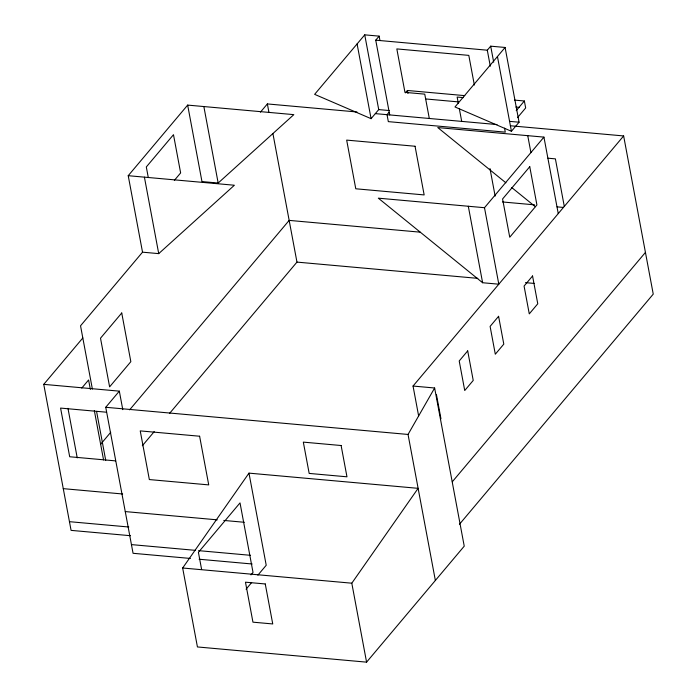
<?xml version="1.0" encoding="UTF-8"?>
<svg xmlns="http://www.w3.org/2000/svg" width="697" height="697" viewBox="0 0 697 697"><rect width="100%" height="100%" fill="white"/><g stroke="black" fill="none" stroke-linecap="round" stroke-linejoin="round"><path stroke-width="1.05" d="M435.364 580.462L408.041 434.449L434.632 387.994L413.042 386.051L418.636 415.97M182.658 568.003L248.977 473.132L418.122 488.336L351.802 583.197L366.578 662.15L197.434 646.947L182.658 568.003L351.802 583.197M92.379 389.048L80.538 325.795L142.528 252.175L128.222 175.696L187.659 105.099L293.829 114.639L218.17 183.041L201.973 181.586L187.659 105.099M174.363 180.375L180.636 172.934L173.483 134.687L146.309 166.958L148.295 177.587M260.408 112.191L267.369 103.931L356.977 111.982M130.461 535.705L71.077 530.373L43.754 384.352L82.821 337.967M364.74 34.85L314.635 94.348L371.083 118.673L378.724 109.595L364.74 34.85L379.133 36.139L379.935 40.417M81.749 388.098L88.597 379.961L90.375 389.449M389.719 114.927L375.735 40.173L379.133 36.139M190.438 558.454L133.066 553.296L105.744 407.283L119.326 391.148L43.754 384.352M100.638 444.277L110.736 432.288M129.625 409.853L289.159 220.391L420.195 232.162M389.065 112.261L387.027 114.683L388.325 121.635L505.281 132.142L504.541 128.17M405.366 92.893L407.405 90.479L464.803 95.637M142.327 445.758L154.229 431.626M169.615 413.347L296.966 262.107L272.963 133.841M490.296 66.224L487.299 50.201L490.697 46.168L505.09 47.466L519.073 122.21L511.432 131.28L454.984 106.963L505.09 47.466M516.216 110.666L524.362 100.987L514.621 100.107M517.514 117.619L525.669 107.939L524.362 100.987M484.493 207.706L378.332 198.166L482.612 282.738L498.808 284.193L484.493 207.706L543.939 137.117L437.777 127.577L505.9 182.814M250.955 574.903L253.028 572.429L240.021 502.894L198.41 552.312L201.607 569.432M413.042 386.051L623.641 135.941L510.361 125.765M246.076 589.192L251.634 582.587M257.881 575.164L266.219 565.258L248.977 473.132M452.327 481.74L645.439 252.41M459.436 524.292L653.246 294.125L623.641 135.941M366.578 662.15L464.237 546.169L434.632 387.994M142.528 252.175L158.724 253.63L234.384 185.236L128.222 175.696M375.735 40.173L487.299 50.201M463.392 97.615L457.145 97.057L458.33 103.4M426.033 98.983L458.521 101.901M515.919 107.068L519.169 107.355M378.724 109.595L389.362 110.553M509.507 121.348L519.073 122.21M375.326 113.628L497.005 124.563M547.92 158.193L555.396 158.864L564.309 206.478M502.537 201.964L534.59 204.848M557.025 206.861L563.437 207.436M296.966 262.107L477.811 278.356M525.46 282.642L534.129 283.418M105.744 407.283L408.041 434.449M106.475 412.206L60.578 408.085L69.691 456.753L115.589 460.883M63.27 488.649L122.655 493.99M125.26 511.581L217.272 519.849M223.772 520.432L244.342 522.28M69.456 521.678L128.832 527.01M131.437 544.601L195.308 550.342M198.558 550.639L250.519 555.309M199.107 559.229L252.148 563.995M511.781 187.589L535.331 206.687M543.939 137.117L558.253 213.596M527.742 135.662L530.931 152.652M497.449 56.535L511.432 131.28M490.697 46.168L493.694 62.19M474.361 85.051L468.802 55.377L396.828 48.912L404.966 92.37L424.752 94.147L429.308 118.481M489.991 168.587L495.14 196.101M459.323 108.697L461.702 121.391M468.306 206.251L482.612 282.738M407.405 90.479L407.963 93.459M436.4 394.424L440.957 418.758M357.091 43.928L371.083 118.673M267.369 103.931L268.964 112.478M203.855 106.554L218.17 183.041M144.41 177.151L158.724 253.63M119.326 391.148L122.785 409.636M96.561 411.396L105.726 460.368M94.322 410.542L103.565 459.924M67.966 408.337L77.236 457.894M121.74 312.988L100.507 338.202L109.612 386.87L130.844 361.665L121.74 312.988M529.755 166.705L502.581 198.976L509.742 237.215L536.917 204.944L529.755 166.705M467.696 350.887L459.21 360.968L464.733 390.52L473.228 380.431L467.696 350.887M498.59 316.316L490.104 326.405L495.306 354.215L503.8 344.126L498.59 316.316M532.56 275.977L524.074 286.066L529.276 313.877L537.77 303.787L532.56 275.977M415.046 146.248L346.67 140.106L355.775 188.782L424.159 194.925L415.046 146.248M341.112 445.522L303.326 442.125L309.18 473.42L346.967 476.809L341.112 445.522M199.612 436.226L140.236 430.894L149.341 479.562L208.725 484.894L199.612 436.226M265.261 583.964L245.466 582.187L252.95 622.168L272.745 623.946L265.261 583.964"/></g></svg>
